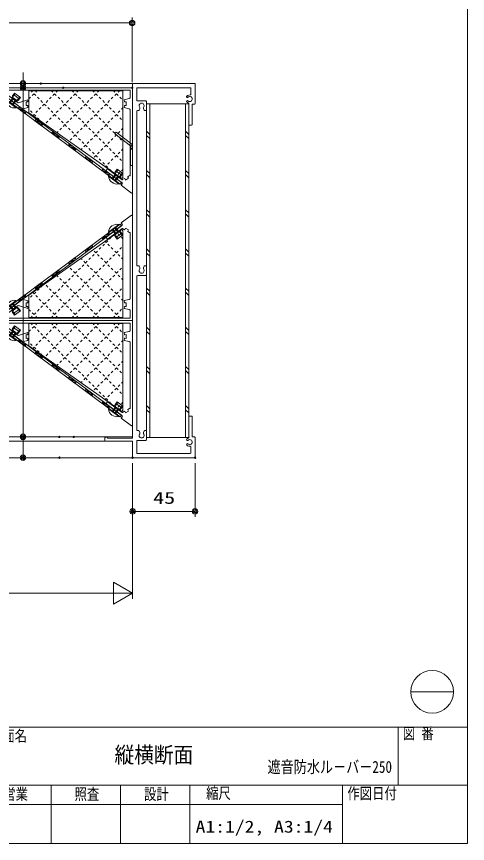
# Model space of a CAD drawing. Units: millimetres, scale not verified. Extents: x -791 to 791, y -562 to 562.
# Drawn here: x 466 to 791, y -562 to 35 of the extents above; entities that cross this region are included whole.
import ezdxf
from ezdxf.enums import TextEntityAlignment as Align

# ---------------------------------------------------------------- set-up
doc = ezdxf.new("R2010")
doc.units = ezdxf.units.MM
doc.header["$LTSCALE"] = 2
doc.header["$PDMODE"] = 32
doc.header["$PDSIZE"] = 1
doc.linetypes.add('DASHED2', pattern=[3, 2, -1])
for name, color, linetype, lineweight in [('0-0__0-6_TITLE_WAKU', 7, 'Continuous', 9), ('0-2_USERZ', 3, 'Continuous', 9), ('0-3_F-1', 7, 'Continuous', 9), ('0-4__0-0_', 7, 'Continuous', 9), ('0-7_0', 7, 'Continuous', 9), ('0-8_DEFPOINTS', 1, 'Continuous', 9), ('0-A_YSS_ZEN', 6, 'Continuous', 9), ('1-1__0-3_', 2, 'Continuous', 9), ('1-4_2-0', 4, 'Continuous', 9)]:
    doc.layers.add(name, color=color, linetype=linetype, lineweight=lineweight)
doc.layers.add('0-1__0-3_TITLE', color=7, linetype='Continuous')
doc.styles.add('ＭＳ ゴシック', font='')
doc.styles.get('ＭＳ ゴシック').set_extended_font_data('MS Gothic')

# ---------------------------------------------------------------- blocks, each defined once
blk = doc.blocks.new('図枠')
at = {"layer": '0-0__0-6_TITLE_WAKU'}
for p, q in [((1581.2, 84), (1099.784, 84)), ((1531.192, 84), (1531.192, 42)), ((1581.2, 42), (1231.178, 42)), ((1281.178, 42), (1281.178, 0)), ((1331.178, 42), (1331.178, 0)), ((1381.178, 42), (1381.178, 0)), ((1491.185, 42), (1491.185, 0)), ((1231.178, 28), (1491.185, 28))]:
    blk.add_line(p, q, dxfattribs=at)
at = {"layer": '0-3_F-1'}
blk.add_line((1540.4, 109.4), (1571.2, 109.4), dxfattribs=at)
blk.add_lwpolyline([(1581.2, 0), (0, 0), (0, 1124), (1581.2, 1124)], close=True, dxfattribs=at)
blk.add_circle((1555.8, 109.4), 15.4, dxfattribs=at)
at = {"layer": '0-0__0-6_TITLE_WAKU', "style": 'ＭＳ ゴシック', "width": 0.8}
for s, p in [('図 番', (1534.601, 72.856)), ('図面名', (1236.97, 71.098)), ('営業', (1246.5, 29.078)), ('照査', (1297.948, 29.078)), ('設計 ', (1348.039, 29.078)), ('縮尺', (1392.773, 29.749)), ('作図日付', (1494.582, 29.571))]:
    blk.add_text(s, height=8.182, dxfattribs=at).set_placement(p, align=Align.BOTTOM_LEFT)
blk = doc.blocks.new('A$C0CB95243')
at = {"layer": '0-4__0-0_'}
for p, q in [((28.944, 129.996), (-0.054, 129.996)), ((-0.054, 39.996), (-0.054, 129.996)), ((5.946, 46.994), (5.946, 122.996)), ((6.946, 123.996), (15.422, 123.996)), ((58.942, 120.996), (28.926, 120.996)), ((29.944, 128.996), (29.944, 125.996)), ((58.942, 125.996), (29.944, 125.996)), ((59.94, 121.996), (59.94, 124.996)), ((479.898, 121.996), (479.898, 124.996)), ((480.896, 125.996), (509.894, 125.996)), ((480.896, 120.996), (510.912, 120.996)), ((509.948, 128.996), (509.948, 125.996)), ((510.948, 129.996), (539.946, 129.996)), ((532.946, 123.996), (524.47, 123.996)), ((533.946, 46.994), (533.946, 122.996)), ((25.944, 59.994), (38.942, 59.994)), ((38.942, 57.612), (38.942, 59.994)), ((275.972, 59.994), (262.974, 59.994)), ((262.974, 57.612), (262.974, 59.994)), ((513.948, 59.994), (500.95, 59.994)), ((500.95, 57.612), (500.95, 59.994)), ((24.944, 58.994), (24.944, 46.994)), ((36.152, 55.516), (34.512, 55.516)), ((36.152, 50.472), (34.512, 50.472)), ((36.452, 55.596), (38.442, 56.746)), ((36.452, 50.39), (38.442, 49.242)), ((38.942, 46.994), (38.942, 48.376)), ((262.974, 46.994), (262.974, 48.376)), ((265.466, 55.596), (263.474, 56.746)), ((265.466, 50.39), (263.474, 49.242)), ((265.766, 55.516), (267.404, 55.516)), ((265.766, 50.472), (267.404, 50.472)), ((276.972, 58.994), (276.972, 46.994)), ((500.95, 46.994), (500.95, 48.376)), ((503.442, 55.596), (501.45, 56.746)), ((503.442, 50.39), (501.45, 49.242)), ((503.742, 55.516), (505.38, 55.516)), ((503.742, 50.472), (505.38, 50.472)), ((514.948, 58.994), (514.948, 46.994)), ((180.148, 39.996), (-0.054, 39.996)), ((23.944, 45.994), (6.946, 45.994)), ((261.974, 45.994), (39.942, 45.994)), ((178.948, 39.996), (510.966, 39.996)), ((499.95, 45.994), (277.972, 45.994)), ((511.966, 38.996), (511.966, 4.58)), ((515.948, 45.994), (532.946, 45.994)), ((515.966, 38.996), (515.966, 0)), ((510.366, 1), (510.366, 3)), ((511.332, 3.998), (511.074, 3.956)), ((511.366, 0), (515.966, 0))]:
    blk.add_line(p, q, dxfattribs=at)
blk.add_lwpolyline([(516.966, 39.996), (539.946, 39.996), (539.946, 129.996)], dxfattribs=at)
for centre, radius, start, end in [((6.946, 122.996), 1, 90, 180), ((15.38, 122.996), 1, 348.34233, 87.48869), ((22.344, 122.396), 6, 176.18678, 210.52205), ((18.982, 118.972), 1.2, 225.52328, 45.5233), ((22.344, 122.396), 3.6, 314.47684, 210.52235), ((22.344, 122.396), 3.6, 210.52251, 225.5217), ((25.708, 118.972), 1.2, 134.47882, 314.47644), ((22.344, 122.396), 6, 314.47693, 339.89748), ((28.926, 119.987), 1, 90, 159.8992), ((28.944, 128.996), 1, 0, 90), ((58.942, 124.996), 1, 0, 90), ((58.942, 121.996), 1, 270, 0), ((480.896, 124.996), 1, 90, 180), ((480.896, 121.996), 1, 180, 270), ((510.948, 128.996), 1, 90, 180), ((510.912, 119.987), 1, 20.1008, 90), ((517.548, 122.396), 6, 181.03436, 181.07945), ((516.884, 122.093), 5.324, 199.291, 228.33313), ((514.186, 118.972), 1.2, 225.52328, 45.52092), ((517.548, 122.396), 3.6, 329.47737, 225.52289), ((520.91, 118.972), 1.2, 134.47646, 314.47644), ((517.548, 122.396), 3.6, 314.47803, 329.47722), ((517.548, 122.396), 6, 329.47768, 3.81297), ((524.514, 122.996), 1, 92.51109, 191.65741), ((532.946, 122.996), 1, 0, 90), ((22.344, 122.396), 6, 210.5222, 225.52257), ((517.548, 122.396), 6, 314.47716, 329.47752), ((25.944, 58.994), 1, 90, 180), ((275.972, 58.994), 1, 0, 90), ((513.948, 58.994), 1, 0, 90), ((31.944, 52.994), 3.6, 44.47685, 315.52289), ((36.152, 56.116), 0.6, 270, 299.99843), ((36.152, 49.872), 0.6, 60.0013, 90), ((37.942, 57.612), 1, 300.00041, 0), ((37.942, 48.376), 1, 0, 59.99931), ((263.974, 57.612), 1, 180, 239.99931), ((263.974, 48.376), 1, 120.00041, 180), ((265.766, 56.116), 0.6, 240.0013, 270), ((265.766, 49.872), 0.6, 90, 119.99844), ((269.974, 52.994), 3.6, 224.47684, 135.52299), ((501.95, 57.612), 1, 180, 239.99931), ((501.95, 48.376), 1, 120.00041, 180), ((503.742, 56.116), 0.6, 240.0013, 270), ((503.742, 49.872), 0.6, 90, 119.99844), ((507.95, 52.994), 3.6, 224.47684, 135.52299), ((6.946, 46.994), 1, 180, 270), ((23.944, 46.994), 1, 270, 0), ((39.942, 46.994), 1, 180, 270), ((261.974, 46.994), 1, 270, 0), ((277.972, 46.994), 1, 180, 270), ((499.95, 46.994), 1, 270, 0), ((510.966, 38.996), 1, 0, 90), ((515.948, 46.994), 1, 180, 270), ((516.966, 38.996), 1, 90, 180), ((532.946, 46.994), 1, 270, 0), ((511.366, 3), 1, 106.99899, 180), ((511.366, 1), 1, 180, 270), ((511.038, 4.954), 1, 286.99899, 338.02699)]:
    blk.add_arc(centre, radius, start, end, dxfattribs=at)
blk = doc.blocks.new('DOT1')
at = {"layer": '0-7_0'}
blk.add_line((0, 0), (-2, 0), dxfattribs=at)
for radius in [1, 0.65]:
    blk.add_circle((0, 0), radius, dxfattribs=at)
blk = doc.blocks.new('RBET')
at = {"layer": '0-4__0-0_', "color": 3}
for p, q in [((4.557, 9.82), (7.42, 13.672)), ((5.52, 9.104), (8.383, 12.956)), ((15.767, 7.469), (7.42, 13.672)), ((-5.186, 3.605), (-4.66, 4.46)), ((9.763, -7.505), (-5.186, 3.605)), ((10.43, -6.755), (-4.66, 4.46)), ((0.477, 0.642), (4.414, 5.939)), ((1.44, -0.074), (5.377, 5.223)), ((9.517, 2.147), (4.127, 6.152)), ((4.33, -2.221), (8.982, 4.039)), ((9.945, 3.323), (5.13, 6.902)), ((5.293, -2.937), (9.23, 2.36)), ((12.331, 6.534), (7.516, 10.113)), ((11.941, 4.332), (14.804, 8.184)), ((12.904, 3.616), (15.767, 7.469)), ((9.763, -7.505), (10.43, -6.755))]:
    blk.add_line(p, q, dxfattribs=at)
for centre, radius, start, end in [((7.562, 5.145), 12.84, 186.89, 279.87), ((7.527, 7.613), 3.7, 143.38, 203.247), ((7.527, 7.613), 2.5, 90.25, 196.51), ((9.935, 5.823), 3.7, 263.513, 323.38), ((9.935, 5.823), 2.5, 270.25, 16.51)]:
    blk.add_arc(centre, radius, start, end, dxfattribs=at)
blk = doc.blocks.new('T-HANE')
at = {"layer": '0-2_USERZ', "color": 5}
for p, q in [((13.878, 117.997), (15.959, 120.078)), ((18.433, 122.553), (20.908, 125.028)), ((33.283, 117.603), (30.808, 120.078)), ((33.283, 107.703), (35.758, 110.178)), ((38.232, 112.653), (35.758, 115.128)), ((38.232, 112.653), (39.749, 114.17)), ((43.182, 107.703), (40.707, 110.178)), ((18.433, 102.754), (15.959, 105.229)), ((23.383, 97.804), (20.908, 100.279)), ((23.383, 97.804), (25.858, 100.279)), ((28.333, 102.754), (30.808, 105.229)), ((48.132, 102.754), (45.657, 105.229)), ((53.082, 97.804), (50.607, 100.279)), ((53.082, 97.804), (55.557, 100.279)), ((13.878, 88.299), (15.959, 90.379)), ((18.433, 92.854), (20.908, 95.329)), ((28.333, 92.854), (25.858, 95.329)), ((33.283, 87.904), (30.808, 90.379)), ((38.232, 82.955), (35.758, 85.43)), ((38.232, 82.955), (40.707, 85.43)), ((43.182, 87.904), (45.657, 90.379)), ((48.132, 92.854), (50.607, 95.329)), ((58.031, 92.854), (55.557, 95.329)), ((62.981, 87.904), (60.506, 90.379)), ((67.931, 82.955), (65.456, 85.43)), ((67.931, 82.955), (70.406, 85.43)), ((72.881, 87.904), (74.507, 89.531)), ((18.433, 73.055), (15.959, 75.53)), ((28.333, 73.055), (30.808, 75.53)), ((33.283, 78.005), (35.758, 80.48)), ((43.182, 78.005), (40.707, 80.48)), ((48.132, 73.055), (45.657, 75.53)), ((58.031, 73.055), (60.506, 75.53)), ((62.981, 78.005), (65.456, 80.48)), ((72.881, 78.005), (70.406, 80.48)), ((77.83, 73.055), (75.356, 75.53)), ((87.73, 73.055), (90.205, 75.53)), ((13.878, 58.6), (15.959, 60.681)), ((18.433, 63.156), (20.908, 65.631)), ((23.383, 68.106), (20.908, 70.58)), ((23.383, 68.106), (25.858, 70.58)), ((28.333, 63.156), (25.858, 65.631)), ((33.283, 58.206), (30.808, 60.681)), ((43.182, 58.206), (45.657, 60.681)), ((48.132, 63.156), (50.607, 65.631)), ((53.082, 68.106), (50.607, 70.58)), ((53.082, 68.106), (55.557, 70.58)), ((58.031, 63.156), (55.557, 65.631)), ((62.981, 58.206), (60.506, 60.681)), ((72.881, 58.206), (75.356, 60.681)), ((77.83, 63.156), (80.305, 65.631)), ((82.78, 68.106), (80.305, 70.58)), ((82.78, 68.106), (85.255, 70.58)), ((87.73, 63.156), (85.255, 65.631)), ((92.68, 58.206), (90.205, 60.681)), ((102.579, 58.206), (105.054, 60.681)), ((107.529, 63.156), (109.265, 64.892)), ((33.283, 48.307), (35.758, 50.781)), ((38.232, 53.256), (35.758, 55.731)), ((38.232, 53.256), (40.707, 55.731)), ((43.182, 48.307), (40.707, 50.781)), ((62.981, 48.307), (65.456, 50.781)), ((67.931, 53.256), (65.456, 55.731)), ((67.931, 53.256), (70.406, 55.731)), ((72.881, 48.307), (70.406, 50.781)), ((92.68, 48.307), (95.155, 50.781)), ((97.629, 53.256), (95.155, 55.731)), ((97.629, 53.256), (100.104, 55.731)), ((102.579, 48.307), (100.104, 50.781)), ((122.378, 48.307), (124.853, 50.781)), ((132.278, 48.307), (131.342, 49.242)), ((18.433, 43.357), (15.959, 45.832)), ((18.433, 33.457), (20.908, 35.932)), ((23.383, 38.407), (20.908, 40.882)), ((23.383, 38.407), (25.858, 40.882)), ((28.333, 33.457), (25.858, 35.932)), ((28.333, 43.357), (30.808, 45.832)), ((48.132, 43.357), (45.657, 45.832)), ((48.132, 33.457), (50.607, 35.932)), ((53.082, 38.407), (50.607, 40.882)), ((53.082, 38.407), (55.557, 40.882)), ((58.031, 33.457), (55.557, 35.932)), ((58.031, 43.357), (60.506, 45.832)), ((77.83, 43.357), (75.356, 45.832)), ((77.83, 33.457), (80.305, 35.932)), ((82.78, 38.407), (80.305, 40.882)), ((82.78, 38.407), (85.255, 40.882)), ((87.73, 33.457), (85.255, 35.932)), ((87.73, 43.357), (90.205, 45.832)), ((107.529, 43.357), (105.054, 45.832)), ((107.529, 33.457), (110.004, 35.932)), ((112.479, 38.407), (110.004, 40.882)), ((112.479, 38.407), (114.954, 40.882)), ((117.428, 33.457), (114.954, 35.932)), ((117.428, 43.357), (119.903, 45.832)), ((137.227, 43.357), (134.753, 45.832)), ((137.227, 33.457), (139.702, 35.932)), ((142.177, 38.407), (139.702, 40.882)), ((142.177, 38.407), (144.023, 40.253)), ((147.127, 33.457), (144.652, 35.932)), ((13.878, 28.902), (15.959, 30.982)), ((33.283, 28.508), (30.808, 30.982)), ((38.232, 23.558), (35.758, 26.033)), ((38.232, 23.558), (40.707, 26.033)), ((43.182, 28.508), (45.657, 30.982)), ((62.981, 28.508), (60.506, 30.982)), ((67.931, 23.558), (65.456, 26.033)), ((67.931, 23.558), (70.406, 26.033)), ((72.881, 28.508), (75.356, 30.982)), ((92.68, 28.508), (90.205, 30.982)), ((97.629, 23.558), (95.155, 26.033)), ((97.629, 23.558), (100.104, 26.033)), ((102.579, 28.508), (105.054, 30.982)), ((122.378, 28.508), (119.903, 30.982)), ((127.328, 23.558), (124.853, 26.033)), ((127.328, 23.558), (129.803, 26.033)), ((132.278, 28.508), (134.753, 30.982)), ((18.433, 13.658), (15.959, 16.133)), ((28.333, 13.658), (30.808, 16.133)), ((33.283, 18.608), (35.758, 21.083)), ((43.182, 18.608), (40.707, 21.083)), ((48.132, 13.658), (45.657, 16.133)), ((58.031, 13.658), (60.506, 16.133)), ((62.981, 18.608), (65.456, 21.083)), ((72.881, 18.608), (70.406, 21.083)), ((77.83, 13.658), (75.356, 16.133)), ((87.73, 13.658), (90.205, 16.133)), ((92.68, 18.608), (95.155, 21.083)), ((102.579, 18.608), (100.104, 21.083)), ((107.529, 13.658), (105.054, 16.133)), ((117.428, 13.658), (119.903, 16.133)), ((122.378, 18.608), (124.853, 21.083)), ((132.278, 18.608), (129.803, 21.083)), ((137.227, 13.658), (134.753, 16.133)), ((147.127, 13.658), (149.439, 15.971)), ((19.104, 4.429), (20.908, 6.234)), ((23.383, 8.709), (20.908, 11.183)), ((23.383, 8.709), (25.858, 11.183)), ((27.663, 4.429), (25.858, 6.234)), ((48.802, 4.429), (50.607, 6.234)), ((53.082, 8.709), (50.607, 11.183)), ((53.082, 8.709), (55.557, 11.183)), ((57.361, 4.429), (55.557, 6.234)), ((78.501, 4.429), (80.305, 6.234)), ((82.78, 8.709), (80.305, 11.183)), ((82.78, 8.709), (85.255, 11.183)), ((87.06, 4.429), (85.255, 6.234)), ((108.199, 4.429), (110.004, 6.234)), ((112.479, 8.709), (110.004, 11.183)), ((112.479, 8.709), (114.954, 11.183)), ((116.758, 4.429), (114.954, 6.234)), ((137.898, 4.429), (139.702, 6.234)), ((142.177, 8.709), (139.702, 11.183)), ((142.177, 8.709), (144.652, 11.183)), ((146.457, 4.429), (144.652, 6.234))]:
    blk.add_line(p, q, dxfattribs=at)
at = {"layer": '0-2_USERZ'}
for p, q in [((36.623, 125.178), (33.541, 124.724)), ((38.064, 124.107), (33.866, 123.488)), ((35.181, 126.25), (34.613, 126.166)), ((39.505, 123.036), (35.307, 122.417)), ((40.947, 121.964), (36.749, 121.346)), ((42.388, 120.893), (38.191, 120.274)), ((43.83, 119.822), (39.632, 119.203)), ((43.903, 118.549), (41.074, 118.132)), ((42.831, 117.107), (42.515, 117.061)), ((59.259, 108.354), (58.691, 108.271)), ((60.701, 107.283), (57.619, 106.829)), ((62.142, 106.212), (57.944, 105.593)), ((63.584, 105.141), (59.386, 104.522)), ((65.025, 104.069), (60.827, 103.451)), ((66.467, 102.998), (62.269, 102.379)), ((67.908, 101.927), (63.711, 101.308)), ((67.981, 100.654), (65.152, 100.237)), ((66.91, 99.212), (66.594, 99.165)), ((84.779, 89.388), (81.698, 88.934)), ((86.221, 88.317), (82.022, 87.698)), ((83.338, 90.459), (82.769, 90.375)), ((87.662, 87.245), (83.464, 86.627)), ((89.104, 86.174), (84.906, 85.555)), ((90.545, 85.103), (86.347, 84.484)), ((91.986, 84.031), (87.789, 83.413)), ((92.059, 82.759), (89.23, 82.342)), ((90.988, 81.317), (90.672, 81.27)), ((107.416, 72.564), (106.847, 72.48)), ((108.857, 71.493), (105.776, 71.039)), ((110.299, 70.421), (106.101, 69.803)), ((111.74, 69.35), (107.542, 68.731)), ((113.182, 68.279), (108.984, 67.66)), ((114.623, 67.207), (110.425, 66.589)), ((116.065, 66.136), (111.867, 65.518)), ((116.138, 64.863), (113.309, 64.446)), ((115.066, 63.422), (114.75, 63.375)), ((132.939, 53.602), (129.858, 53.148)), ((134.381, 52.531), (130.183, 51.912)), ((131.498, 54.674), (130.929, 54.59)), ((135.822, 51.46), (131.624, 50.841)), ((137.264, 50.389), (133.066, 49.77)), ((138.705, 49.317), (134.507, 48.699)), ((140.146, 48.246), (135.949, 47.627)), ((140.219, 46.973), (137.39, 46.556)), ((139.148, 45.531), (138.832, 45.485)), ((155.573, 36.774), (155.004, 36.69)), ((157.014, 35.703), (153.933, 35.248)), ((158.455, 34.631), (154.257, 34.013)), ((159.897, 33.56), (155.699, 32.941)), ((161.338, 32.489), (157.14, 31.87)), ((162.78, 31.417), (158.582, 30.799)), ((164.221, 30.346), (160.024, 29.727)), ((164.294, 29.073), (161.465, 28.656)), ((163.223, 27.631), (162.907, 27.585))]:
    blk.add_line(p, q, dxfattribs=at)
at = {"layer": '0-2_USERZ', "color": 5}
blk.add_lwpolyline([(13.878, 129.442), (15.674, 131.237), (149.439, 36.413), (149.439, 4.429), (13.878, 4.429)], close=True, dxfattribs=at)
at = {"layer": '0-2_USERZ'}
for points in [[(44.486, 119.334), (34.855, 126.492), (33.065, 124.084), (42.697, 116.926)], [(44.486, 119.334), (34.855, 126.492), (33.065, 124.084), (42.697, 116.926)], [(68.565, 101.439), (58.933, 108.597), (57.143, 106.188), (66.775, 99.031)], [(68.565, 101.439), (58.933, 108.597), (57.143, 106.188), (66.775, 99.031)], [(92.643, 83.544), (83.012, 90.702), (81.222, 88.293), (90.853, 81.136)], [(92.643, 83.544), (83.012, 90.702), (81.222, 88.293), (90.853, 81.136)], [(116.721, 65.648), (107.09, 72.806), (105.3, 70.398), (114.931, 63.24)], [(116.721, 65.648), (107.09, 72.806), (105.3, 70.398), (114.931, 63.24)], [(140.803, 47.758), (131.172, 54.916), (129.382, 52.508), (139.013, 45.35)], [(140.803, 47.758), (131.172, 54.916), (129.382, 52.508), (139.013, 45.35)], [(164.878, 29.858), (155.246, 37.016), (153.456, 34.608), (163.088, 27.45)], [(164.878, 29.858), (155.246, 37.016), (153.456, 34.608), (163.088, 27.45)]]:
    blk.add_lwpolyline(points, close=True, dxfattribs=at)
at = {"layer": '0-7_0'}
for points in [[(11.409, 20.454), (9.339, 20.264), (9.339, 25.736), (11.409, 25.546), (11.775, 25.757), (12.078, 28.655), (4.879, 30.298), (3.6, 31.258), (3.6, 126.724), (4.15, 127.095), (4.641, 126.915), (7, 128.626), (7, 129.049), (5.8, 130.746), (10.487, 133.244), (11.33, 131.238), (11.689, 131.031), (14.323, 132.108), (14.464, 132.709), (15.095, 132.954), (36.316, 117.183), (38.464, 120.072), (14.385, 137.967), (16.533, 140.857), (1.597, 151.957), (0, 151.155), (0, 0.4), (0.4, 0), (196.992, 0), (198.782, 5.408), (186.103, 14.831), (183.956, 11.941), (160.103, 29.669), (157.137, 30.474), (150.962, 28.637), (151.262, 25.736), (151.591, 25.546), (153.661, 25.736), (153.661, 20.264), (151.591, 20.454)], [(151.591, 20.454), (151.262, 20.264), (150.962, 17.363), (163.314, 21.086), (164.878, 21.635), (184.293, 7.205), (183.1, 3.6), (3.6, 3.6), (3.6, 14.742), (4.879, 15.702), (12.078, 17.345), (11.775, 20.243), (11.409, 20.454)]]:
    blk.add_lwpolyline(points, dxfattribs=at)
blk.add_lwpolyline([(184.718, 15.113), (182.929, 12.705), (15.991, 136.774), (17.78, 139.182)], close=True, dxfattribs=at)
at = {"layer": '1-4_2-0'}
blk.add_lwpolyline([(13.878, 129.442), (15.674, 131.237), (149.439, 36.413), (149.439, 4.429), (13.878, 4.429)], close=True, dxfattribs=at)
at = {"layer": '0-2_USERZ', "rotation": 180}
for p in [(29.758, 131.277), (177.555, 21.432)]:
    blk.add_blockref('RBET', p, dxfattribs=at)
blk = doc.blocks.new('ALW1')
at = {"layer": '0-7_0'}
blk.add_line((0, 0), (-2, 0), dxfattribs=at)
blk.add_lwpolyline([(-0.6928, -0.4), (0, 0), (-0.6928, 0.4)], close=True, dxfattribs=at)

msp = doc.modelspace()

# ---------------------------------------------------------------- linework, layer by layer
at = {"layer": '0-2_USERZ'}
for p, q in [((544.922, 30.116), (452.921, 30.116)), ((548.922, -12.588), (548.922, 34.116)), ((470.181, -9.588), (470.181, -5.588)), ((-41.081, -13.588), (549.209, -13.588)), ((478.946, -13.588), (466.181, -13.588)), ((495.22, -16.588), (466.181, -16.588)), ((495.22, -16.588), (466.181, -16.588)), ((470.181, -13.588), (470.181, -16.588)), ((470.181, -20.588), (470.181, -24.588)), ((470.181, -20.588), (470.181, -264.588)), ((559.208, -48.046), (561.508, -50.346)), ((559.208, -51.046), (561.508, -53.346)), ((587.409, -48.046), (589.709, -50.346)), ((587.409, -51.046), (589.709, -53.346)), ((547.609, -59.344), (549.06, -57.892)), ((547.609, -61.467), (549.209, -59.867)), ((559.208, -76.33), (561.508, -78.63)), ((587.409, -76.33), (589.709, -78.63)), ((559.208, -79.33), (561.508, -81.63)), ((587.409, -79.33), (589.709, -81.63)), ((559.208, -104.615), (561.508, -106.915)), ((587.409, -104.615), (589.709, -106.915)), ((559.208, -107.615), (561.508, -109.915)), ((587.409, -107.615), (589.709, -109.915)), ((559.208, -132.899), (561.508, -135.199)), ((559.208, -135.899), (561.508, -138.199)), ((587.409, -132.899), (589.709, -135.199)), ((587.409, -135.899), (589.709, -138.199)), ((559.208, -161.183), (561.508, -163.483)), ((559.208, -164.183), (561.508, -166.483)), ((587.409, -161.183), (589.709, -163.483)), ((587.409, -164.183), (589.709, -166.483)), ((559.208, -189.467), (561.508, -191.767)), ((587.409, -189.467), (589.709, -191.767)), ((559.208, -192.467), (561.508, -194.767)), ((587.409, -192.467), (589.709, -194.767)), ((559.208, -217.752), (561.508, -220.052)), ((559.208, -220.752), (561.508, -223.052)), ((587.409, -217.752), (589.709, -220.052)), ((587.409, -220.752), (589.709, -223.052)), ((559.208, -246.036), (561.508, -248.336)), ((559.208, -249.036), (561.508, -251.336)), ((587.409, -246.036), (589.709, -248.336)), ((587.409, -249.036), (589.709, -251.336)), ((-41.384, -268.588), (549.209, -268.588)), ((502.801, -268.588), (466.181, -268.588)), ((492.406, -268.588), (466.181, -268.588)), ((470.181, -272.588), (470.181, -279.588)), ((-41.384, -283.588), (549.512, -283.588)), ((492.406, -283.588), (466.181, -283.588)), ((549.209, -287.588), (549.209, -326.351)), ((594.209, -287.588), (594.209, -326.351)), ((590.209, -322.351), (553.209, -322.351))]:
    msp.add_line(p, q, dxfattribs=at)
for points in [[(589.709, -28.23), (559.208, -28.23), (559.208, -268.946), (589.709, -268.946)], [(559.208, -28.23), (559.208, -268.946), (561.508, -268.946), (561.508, -28.23)], [(587.409, -28.23), (587.409, -268.946), (589.709, -268.946), (589.709, -28.23)]]:
    msp.add_lwpolyline(points, close=True, dxfattribs=at)
at = {"layer": '0-2_USERZ', "linetype": 'DASHED2'}
for points in [[(559.208, -28.23), (559.208, -268.946), (561.508, -268.946), (561.508, -28.23)], [(587.409, -28.23), (587.409, -268.946), (589.709, -268.946), (589.709, -28.23)]]:
    msp.add_lwpolyline(points, close=True, dxfattribs=at)
at = {"layer": '0-2_USERZ'}
for points in [[(547.609, -72.76), (547.609, -58.551), (536.316, -49.928), (537.287, -48.656), (548.58, -57.279)], [(549.209, -58.551), (549.209, -72.76), (547.609, -72.76)]]:
    msp.add_lwpolyline(points, dxfattribs=at)
msp.add_arc((547.609, -58.551), 1.6, 360, 52.63333, dxfattribs=at)
at = {"layer": '0-8_DEFPOINTS'}
for p in [(470.181, -16.588), (482.946, -13.588), (499.22, -16.588), (548.922, -16.588), (470.181, -268.588), (496.406, -268.588), (506.801, -268.588), (470.181, -283.588), (496.406, -283.588), (549.209, -283.588), (549.209, -283.588), (594.209, -283.588), (549.209, -322.351)]:
    msp.add_point(p, dxfattribs=at)
at = {"layer": '0-A_YSS_ZEN'}
for p, q in [((549.209, -287.588), (549.209, -385.375)), ((509.209, -381.375), (-1.081, -381.375))]:
    msp.add_line(p, q, dxfattribs=at)
at = {"layer": '1-1__0-3_'}
msp.add_line((363.064, -271.598), (528.925, -271.598), dxfattribs=at)

# ---------------------------------------------------------------- block references
at = {"layer": '0-2_USERZ'}
msp.add_blockref('図枠', (-790.6, -562), dxfattribs=at)
for name, p, xscale, yscale in [('DOT1', (548.922, 30.116), 2, 2), ('T-HANE', (549.209, -184.602), -0.5, 0.5), ('DOT1', (594.209, -322.351), 2, 2)]:
    msp.add_blockref(name, p, dxfattribs=dict(at, xscale=xscale, yscale=yscale))
for name, p, xscale, yscale, rotation in [('DOT1', (470.181, -13.588), 2, 2, 270), ('T-HANE', (549.209, -16.613), 0.5, 0.5, 180), ('DOT1', (470.181, -16.588), 2, 2, 90), ('DOT1', (470.181, -16.588), 2, 2, 90), ('A$C0CB95243', (529.211, -13.615), 0.5, 0.5, 270), ('T-HANE', (549.209, -184.602), 0.5, 0.5, 180), ('DOT1', (470.181, -268.588), 2, 2, 270), ('DOT1', (470.181, -268.588), 2, 2, 90), ('DOT1', (470.181, -283.588), 2, 2, 270), ('DOT1', (549.209, -322.351), 2, 2, 180)]:
    msp.add_blockref(name, p, dxfattribs=dict(at, xscale=xscale, yscale=yscale, rotation=rotation))
at = {"layer": '0-A_YSS_ZEN', "xscale": 20, "yscale": 20}
msp.add_blockref('ALW1', (549.209, -381.375), dxfattribs=at)

# ---------------------------------------------------------------- texts
at = {"layer": '0-1__0-3_TITLE', "style": 'ＭＳ ゴシック'}
for s, height, width, p in [('縦横断面', 11.55, 0.9, (536.18, -507.26)), ('遮音防水ル－バ－250', 8.659, 0.8, (646.475, -513.652)), ('A1:1/2, A3:1/4', 8.659, 1.2, (594.623, -556.792))]:
    msp.add_text(s, height=height, dxfattribs=dict(at, width=width)).set_placement(p, align=Align.BOTTOM_LEFT)
at = {"layer": '0-2_USERZ', "style": 'ＭＳ ゴシック', "width": 1.35}
msp.add_text('45', height=8.666, dxfattribs=at).set_placement((563.994, -319.517), align=Align.BOTTOM_LEFT)

doc.saveas('drawing.dxf')
